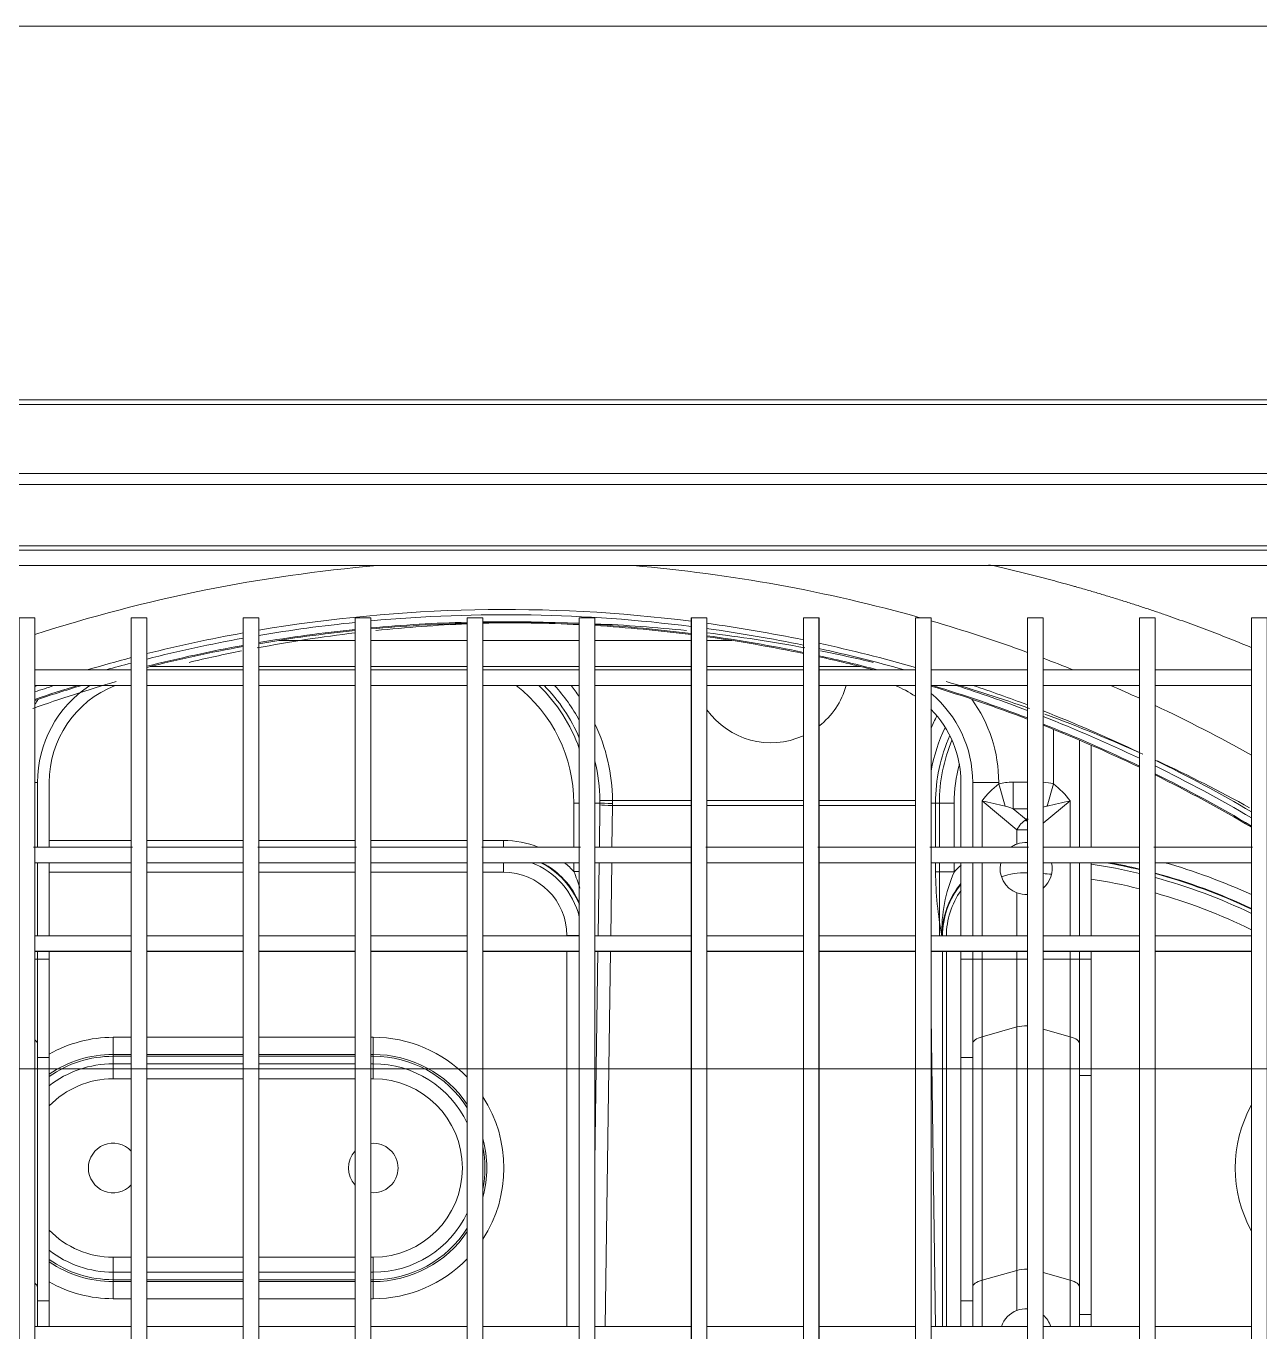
# Model space of a CAD drawing. Header units: millimetres. Extents: x 147592 to 201688, y -27981 to 8299.
# Drawn here: x 166958 to 167194.7, y -360.5 to -110 of the extents above; entities that cross this region are included whole.
import ezdxf

# ---------------------------------------------------------------- set-up
doc = ezdxf.new("R2010")
doc.units = ezdxf.units.MM
for name, color, linetype, lineweight in [('A-DETL-____-WIDE', 7, 'Continuous', 80), ('G-XREF-____-OTLN', 7, 'Continuous', 5), ('M-EQPM-____-OTLN', 7, 'Continuous', 5), ('S-FNDN-____-OTLN', 7, 'Continuous', 5)]:
    doc.layers.add(name, color=color, linetype=linetype, lineweight=lineweight)

# ---------------------------------------------------------------- blocks, each defined once
blk = doc.blocks.new('YXQH_ST_B9-20_rvt-1-二层给排水_消防平面图')
at = {"layer": 'S-FNDN-____-OTLN', "color": 251, "lineweight": 18, "true_color": 0x515151}
for p, q in [((167600.01, -110), (165600.01, -110)), ((165600.01, -310), (167600.01, -310))]:
    blk.add_line(p, q, dxfattribs=at)
blk = doc.blocks.new('RUXYQ18BA - top_dwg-2871796-二层给排水_消防平面图')
at = {"layer": 'G-XREF-____-OTLN'}
for p, q in [((1303.1, 223.41), (893.27, 223.41)), ((1021.47, 203.41), (1002.97, 203.41)), ((1042.96, 203.41), (1024.47, 203.41)), ((1042.96, 204.07), (1025.72, 204.07)), ((1064.45, 204.07), (1045.96, 204.07)), ((1064.45, 203.41), (1045.96, 203.41)), ((1085.94, 204.07), (1067.45, 204.07)), ((1085.94, 203.41), (1067.45, 203.41)), ((1107.43, 204.07), (1088.94, 204.07)), ((1107.43, 203.41), (1088.94, 203.41)), ((1128.92, 204.07), (1110.43, 204.07)), ((1128.92, 203.41), (1110.43, 203.41)), ((1150.42, 204.07), (1131.92, 204.07)), ((1150.42, 203.41), (1131.92, 203.41)), ((1160.66, 204.07), (1153.41, 204.07)), ((1171.91, 203.41), (1153.41, 203.41)), ((1193.4, 203.41), (1174.91, 203.41)), ((1214.89, 203.41), (1196.4, 203.41)), ((1236.38, 203.41), (1217.89, 203.41)), ((1002.97, 200.42), (1021.47, 200.42)), ((1024.47, 200.42), (1042.96, 200.42)), ((1045.96, 200.42), (1064.45, 200.42)), ((1067.45, 200.42), (1085.94, 200.42)), ((1088.94, 200.42), (1107.43, 200.42)), ((1110.43, 200.42), (1128.92, 200.42)), ((1131.92, 200.42), (1150.42, 200.42)), ((1153.41, 200.42), (1171.91, 200.42)), ((1174.91, 200.42), (1193.4, 200.42)), ((1196.4, 200.42), (1214.89, 200.42)), ((1217.89, 200.42), (1236.38, 200.42)), ((1203.39, 189.94), (1203.39, 169.43)), ((1205.64, 188.97), (1205.64, 169.43)), ((1003.47, 181.83), (1003.47, 169.43)), ((1005.72, 181.83), (1005.72, 169.43)), ((1180.65, 181.83), (1180.65, 169.43)), ((1182.9, 181.83), (1182.9, 169.43)), ((1176.51, 177.88), (1176.51, 169.43)), ((1021.47, 169.43), (1002.97, 169.43)), ((1042.96, 169.43), (1024.47, 169.43)), ((1064.45, 169.43), (1045.96, 169.43)), ((1085.94, 169.43), (1067.45, 169.43)), ((1107.43, 169.43), (1088.94, 169.43)), ((1128.92, 169.43), (1110.43, 169.43)), ((1150.42, 169.43), (1131.92, 169.43)), ((1171.91, 169.43), (1153.41, 169.43)), ((1193.4, 169.43), (1174.91, 169.43)), ((1214.89, 169.43), (1196.4, 169.43)), ((1236.38, 169.43), (1217.89, 169.43)), ((1002.97, 166.43), (1021.47, 166.43)), ((1003.47, 166.43), (1003.47, 152.43)), ((1005.72, 166.43), (1005.72, 152.43)), ((1024.47, 166.43), (1042.96, 166.43)), ((1045.96, 166.43), (1064.45, 166.43)), ((1067.45, 166.43), (1085.94, 166.43)), ((1088.94, 166.43), (1107.43, 166.43)), ((1110.43, 166.43), (1128.92, 166.43)), ((1131.92, 166.43), (1150.42, 166.43)), ((1153.41, 166.43), (1171.91, 166.43)), ((1174.91, 166.43), (1193.4, 166.43)), ((1176.51, 166.43), (1176.51, 152.43)), ((1180.65, 166.43), (1180.65, 152.43)), ((1182.9, 166.43), (1182.9, 152.43)), ((1196.4, 166.43), (1214.89, 166.43)), ((1203.39, 166.43), (1203.39, 152.43)), ((1205.64, 166.43), (1205.64, 152.43)), ((1217.89, 166.43), (1236.38, 166.43)), ((1021.47, 152.43), (1002.97, 152.43)), ((1042.96, 152.43), (1024.47, 152.43)), ((1064.45, 152.43), (1045.96, 152.43)), ((1085.94, 152.43), (1067.45, 152.43)), ((1107.43, 152.43), (1088.94, 152.43)), ((1128.92, 152.43), (1110.43, 152.43)), ((1150.42, 152.43), (1131.92, 152.43)), ((1171.91, 152.43), (1153.41, 152.43)), ((1193.4, 152.43), (1174.91, 152.43)), ((1214.89, 152.43), (1196.4, 152.43)), ((1236.38, 152.43), (1217.89, 152.43)), ((1002.97, 149.44), (1021.47, 149.44)), ((1024.47, 149.44), (1042.96, 149.44)), ((1045.96, 149.44), (1064.45, 149.44)), ((1067.45, 149.44), (1085.94, 149.44)), ((1088.94, 149.44), (1107.43, 149.44)), ((1110.43, 149.44), (1128.92, 149.44)), ((1131.92, 149.44), (1150.42, 149.44)), ((1153.41, 149.44), (1171.91, 149.44)), ((1174.91, 149.44), (1193.4, 149.44)), ((1177.85, 149.44), (1177.85, 77.46)), ((1196.4, 149.44), (1214.89, 149.44)), ((1217.89, 149.44), (1236.38, 149.44)), ((1021.47, 127.86), (1018, 127.86)), ((1042.96, 127.86), (1024.47, 127.86)), ((1064.45, 127.86), (1045.96, 127.86)), ((1067.9, 127.86), (1067.45, 127.86)), ((1018, 87.87), (1021.47, 87.87)), ((1024.47, 87.87), (1042.96, 87.87)), ((1045.96, 87.87), (1064.45, 87.87)), ((1067.45, 87.87), (1067.9, 87.87)), ((1021.47, 77.46), (1002.97, 77.46)), ((1042.96, 77.46), (1024.47, 77.46)), ((1064.45, 77.46), (1045.96, 77.46)), ((1085.94, 77.46), (1067.45, 77.46)), ((1107.43, 77.46), (1088.94, 77.46)), ((1128.92, 77.46), (1110.43, 77.46)), ((1150.42, 77.46), (1131.92, 77.46)), ((1171.91, 77.46), (1153.41, 77.46)), ((1193.4, 77.46), (1174.91, 77.46)), ((1214.89, 77.46), (1196.4, 77.46)), ((1236.38, 77.46), (1217.89, 77.46))]:
    blk.add_line(p, q, dxfattribs=at)
at = {"layer": 'G-XREF-____-OTLN', "color": 251, "true_color": 0x666666}
for p, q in [((1064.45, 209.07), (1049.8, 209.07)), ((1085.94, 209.07), (1067.45, 209.07)), ((1107.43, 209.07), (1088.94, 209.07)), ((1128.92, 209.07), (1110.43, 209.07)), ((1136.67, 209.07), (1131.92, 209.07)), ((1025.72, 204.21), (1025.72, 204.07)), ((1160.66, 204.23), (1160.66, 204.07)), ((1003.5, 200.42), (1002.97, 200.24)), ((1002.97, 181.83), (1003.47, 181.83)), ((1113.81, 178.37), (1128.92, 178.37)), ((1131.92, 178.37), (1150.42, 178.37)), ((1153.41, 178.37), (1171.91, 178.37)), ((1175.78, 169.43), (1175.78, 177.88)), ((1111.28, 169.43), (1111.39, 177.52)), ((1150.42, 177.39), (1131.92, 177.39)), ((1171.91, 177.39), (1153.41, 177.39)), ((1005.72, 170.69), (1021.47, 170.69)), ((1024.47, 170.69), (1042.96, 170.69)), ((1045.96, 170.69), (1064.45, 170.69)), ((1067.45, 170.69), (1085.94, 170.69)), ((1191.4, 172.76), (1191.4, 170.01)), ((1111.04, 152.43), (1111.24, 166.43)), ((1113.65, 166.43), (1113.46, 152.43)), ((1184.72, 166.43), (1184.72, 152.43)), ((1201.58, 166.43), (1201.58, 152.43)), ((1021.47, 164.59), (1005.72, 164.59)), ((1042.96, 164.59), (1024.47, 164.59)), ((1064.45, 164.59), (1045.96, 164.59)), ((1085.94, 164.59), (1067.45, 164.59)), ((1191.4, 160.65), (1191.4, 152.43)), ((1105.04, 77.46), (1105.04, 149.44)), ((1110.43, 108.98), (1111, 149.44)), ((1113.42, 149.44), (1112.41, 77.46)), ((1177.12, 77.46), (1177.12, 149.44)), ((1174.91, 136.89), (1175.74, 77.46)), ((1024.47, 132.94), (1042.96, 132.94)), ((1045.96, 132.94), (1064.45, 132.94)), ((1201.58, 133.04), (1196.4, 134.51)), ((1005.72, 129.06), (1003.47, 129.06)), ((1042.96, 129.65), (1024.47, 129.65)), ((1024.47, 129.3), (1042.96, 129.3)), ((1064.45, 129.65), (1045.96, 129.65)), ((1045.96, 129.3), (1064.45, 129.3)), ((1182.9, 129.06), (1180.65, 129.06)), ((1205.64, 125.63), (1203.39, 125.63)), ((1042.96, 124.97), (1024.47, 124.97)), ((1064.45, 124.97), (1045.96, 124.97)), ((1024.47, 90.76), (1042.96, 90.76)), ((1045.96, 90.76), (1064.45, 90.76)), ((1191.4, 88.23), (1184.72, 86.34)), ((1201.58, 86.34), (1196.4, 87.81)), ((1042.96, 86.43), (1024.47, 86.43)), ((1024.47, 86.08), (1042.96, 86.08)), ((1064.45, 86.43), (1045.96, 86.43)), ((1045.96, 86.08), (1064.45, 86.08)), ((1042.96, 82.8), (1024.47, 82.8)), ((1064.45, 82.8), (1045.96, 82.8)), ((1005.72, 82.37), (1003.47, 82.37)), ((1182.9, 82.37), (1180.65, 82.37)), ((1203.39, 79.77), (1205.64, 79.77))]:
    blk.add_line(p, q, dxfattribs=at)
at = {"layer": 'G-XREF-____-OTLN', "flags": 128}
for points in [[(183.55, 255.19), (243.11, 255.19), (262.78, 255.19), (267.56, 255.19), (1319.06, 255.19), (1323.84, 255.19), (1343.51, 255.19), (1403.06, 255.19)], [(1003.47, 149.44), (1003.47, 147.91), (1003.47, 129.06), (1003.47, 82.37), (1003.47, 77.46)], [(1005.72, 149.44), (1005.72, 147.91), (1005.72, 129.06), (1005.72, 82.37), (1005.72, 77.46)], [(1180.65, 149.44), (1180.65, 147.91), (1180.65, 129.06), (1180.65, 82.37), (1180.65, 77.46)], [(1182.9, 149.44), (1182.9, 147.91), (1182.9, 129.06), (1182.9, 82.37), (1182.9, 77.46)], [(1203.39, 77.46), (1203.39, 79.77), (1203.39, 125.63), (1203.39, 147.91), (1203.39, 149.44)], [(1205.64, 77.46), (1205.64, 79.77), (1205.64, 125.63), (1205.64, 147.91), (1205.64, 149.44)]]:
    blk.add_lwpolyline(points, dxfattribs=at)
at = {"layer": 'G-XREF-____-OTLN', "color": 251, "true_color": 0x666666, "flags": 128}
for points in [[(267.56, 241.08), (1319.06, 241.08), (1319.06, 254.32), (1319.06, 255.19)], [(1319.06, 241.08), (1319.06, 238.96), (267.56, 238.96), (267.56, 241.08), (267.56, 254.32), (1319.06, 254.32)], [(893.27, 223.41), (893.27, 227.21), (1303.1, 227.21), (1303.1, 223.41)], [(1198.4, 192.01), (1198.4, 181.54), (1197.16, 177.29)], [(1182.9, 181.83), (1187.9, 181.83), (1187.9, 181.54), (1189.14, 177.29)], [(1193.4, 181.9), (1190.64, 181.9), (1190.64, 176.77)], [(1106.38, 169.43), (1106.38, 177.88), (1107.43, 177.88)], [(1110.43, 177.88), (1111.4, 177.88), (1111.4, 178.34), (1113.81, 178.37), (1113.81, 177.8)], [(1176.51, 177.88), (1174.91, 177.88), (1175.78, 177.88), (1179.35, 177.88), (1179.35, 169.43)], [(1193.4, 172.76), (1191.4, 172.76), (1184.72, 178.27), (1184.72, 169.43)], [(1196.4, 174), (1201.58, 178.27), (1201.58, 169.43)], [(1128.92, 177.39), (1113.81, 177.39), (1113.7, 169.43)], [(1193.4, 174.91), (1193.15, 174.7), (1190.64, 176.77), (1193.4, 176.77)], [(1092.89, 169.43), (1092.89, 170.69), (1088.94, 170.69)], [(1092.89, 166.43), (1092.89, 164.59), (1088.94, 164.59)], [(1107.43, 164.73), (1106.38, 164.73), (1106.38, 166.43)], [(1179.35, 166.43), (1179.35, 164.65), (1175.78, 164.65), (1175.78, 166.43)], [(1105.04, 152.43), (1105.04, 152.44), (1107.45, 152.44)], [(1002.97, 147.91), (1003.47, 147.91), (1005.72, 147.91)], [(1193.4, 147.91), (1191.4, 147.91), (1191.4, 134.93), (1184.72, 133.04), (1184.72, 147.91), (1182.9, 147.91), (1180.65, 147.91)], [(1191.4, 149.44), (1191.4, 147.91), (1184.72, 147.91), (1184.72, 149.44)], [(1201.58, 149.44), (1201.58, 147.91), (1196.4, 147.91)], [(1205.64, 147.91), (1203.39, 147.91), (1201.58, 147.91), (1201.58, 133.04), (1201.58, 86.34), (1201.58, 77.46)], [(1018, 127.86), (1018, 129.65), (1018, 132.94), (1021.47, 132.94)], [(1067.9, 127.86), (1067.9, 129.65), (1067.9, 132.94), (1067.45, 132.94)], [(1184.72, 133.04), (1184.72, 86.34), (1184.72, 77.46)], [(1191.4, 134.93), (1191.4, 88.23), (1191.4, 80.55)], [(1021.47, 129.65), (1018, 129.65), (1018, 129.3)], [(1021.47, 124.97), (1018, 124.97), (1018, 129.3), (1021.47, 129.3)], [(1067.9, 129.3), (1067.9, 129.65), (1067.45, 129.65)], [(1067.45, 129.3), (1067.9, 129.3), (1067.9, 124.97), (1067.45, 124.97)], [(1021.47, 90.76), (1018, 90.76), (1018, 86.43), (1021.47, 86.43)], [(1067.45, 86.43), (1067.9, 86.43), (1067.9, 90.76), (1067.45, 90.76)], [(1018, 87.87), (1018, 86.08), (1018, 82.8), (1021.47, 82.8)], [(1067.9, 87.87), (1067.9, 86.08), (1067.9, 82.8), (1067.45, 82.8)], [(1018, 86.43), (1018, 86.08), (1021.47, 86.08)], [(1067.45, 86.08), (1067.9, 86.08), (1067.9, 86.43)]]:
    blk.add_lwpolyline(points, dxfattribs=at)
at = {"layer": 'G-XREF-____-OTLN', "flags": 128}
for points in [[(999.98, 213.41), (999.98, -361.36), (1002.97, -361.36), (1002.97, 213.41)], [(1021.47, 213.41), (1021.47, -361.36), (1024.47, -361.36), (1024.47, 213.41)], [(1042.96, 213.41), (1042.96, -361.36), (1045.96, -361.36), (1045.96, 213.41)], [(1064.45, 213.41), (1064.45, -361.36), (1067.45, -361.36), (1067.45, 213.41)], [(1085.94, 213.41), (1085.94, -361.36), (1088.94, -361.36), (1088.94, 213.41)], [(1110.43, 213.41), (1107.43, 213.41), (1107.43, -361.36), (1110.43, -361.36)], [(1131.92, 213.41), (1128.92, 213.41), (1128.92, -361.36), (1131.92, -361.36)], [(1153.41, 213.41), (1150.42, 213.41), (1150.42, -361.36), (1153.41, -361.36)], [(1174.91, 213.41), (1171.91, 213.41), (1171.91, -361.36), (1174.91, -361.36)], [(1196.4, 213.41), (1193.4, 213.41), (1193.4, -361.36), (1196.4, -361.36)], [(1217.89, 213.41), (1214.89, 213.41), (1214.89, -361.36), (1217.89, -361.36)], [(1239.38, 213.41), (1236.38, 213.41), (1236.38, -361.36), (1239.38, -361.36)]]:
    blk.add_lwpolyline(points, close=True, dxfattribs=at)
at = {"layer": 'G-XREF-____-OTLN'}
for centre, radius, start, end in [((1093.23, -68.44), 292.88, 94.8137, 107.949), ((1093.23, -68.44), 292.88, 74.2264, 85.1863), ((1093.23, -68.44), 281.09, 95.8772, 99.6824), ((1093.23, -68.44), 280.89, 95.8814, 99.6893), ((1093.23, -68.44), 281.09, 91.4863, 95.263), ((1093.23, -68.44), 280.89, 91.4874, 95.2668), ((1093.23, -68.44), 281.09, 87.1042, 90.8749), ((1093.23, -68.44), 280.89, 87.1021, 90.8755), ((1093.23, -68.44), 281.09, 82.705, 86.492), ((1093.23, -68.44), 280.89, 82.6998, 86.4895), ((1093.23, -68.44), 292.88, 70.0012, 73.8078), ((1093.23, -68.44), 281.09, 100.303, 104.1608), ((1093.23, -68.44), 280.89, 100.3105, 104.1711), ((1093.23, -68.44), 281.09, 78.262, 82.0883), ((1093.23, -68.44), 280.89, 78.2536, 82.0826), ((1093.23, -68.44), 281.09, 75.277, 77.637), ((1093.23, -68.44), 280.89, 75.433, 77.628), ((1093.23, -68.44), 292.88, 68.158, 69.3756), ((1025.72, 181.83), 22.24, 90, 91.5474), ((1160.66, 181.83), 22.24, 88.1969, 90), ((1093.23, -68.44), 280.89, 106.828, 108.7434), ((1093.23, -68.44), 281.09, 106.9623, 108.7296), ((1025.72, 181.83), 22.24, 123.2991, 180), ((1025.72, 181.83), 19.99, 111.5893, 180), ((1077.89, 177.88), 31.33, 19.4353, 46.0078), ((1144.17, 204.42), 14.99, 308.0731, 344.5217), ((1144.17, 204.42), 14.99, 308.0731, 344.5217), ((1160.66, 181.83), 19.99, 55.7711, 68.4107), ((1093.23, -68.44), 281.09, 69.1236, 73.0377), ((1093.23, -68.44), 292.88, 65.4568, 66.6318), ((1093.23, -68.44), 280.89, 69.1081, 73.096), ((1160.66, 181.83), 22.24, 0, 50.1747), ((1144.17, 204.42), 14.99, 215.2475, 294.6243), ((1144.17, 204.42), 14.99, 215.2475, 294.6243), ((1160.66, 181.83), 19.99, 0, 44.5613), ((1093.23, -68.44), 292.88, 60.741, 64.8102), ((1093.23, -68.44), 281.09, 64.3539, 68.468), ((1093.23, -68.44), 280.89, 64.3343, 68.4519), ((1207.84, 177.88), 31.33, 157.3396, 180), ((1093.23, -68.44), 281.09, 59.3849, 63.6739), ((1093.23, -68.44), 280.89, 59.3607, 63.6537), ((1193.15, 165.33), 5, 87.1172, 110.4923), ((1193.15, 165.33), 5, 110.4923, 124.9771), ((1092.89, 152.44), 14.99, 14.0078, 68.9277), ((1193.15, 165.33), 5, 167.3273, 249.5077), ((1193.15, 165.33), 5, 310.5416, 12.6727), ((1189.01, 57.48), 109.96, 76.3881, 81.3005), ((1189.01, 57.48), 109.96, 64.4818, 74.7746), ((1192.85, 152.36), 14.99, 144.397, 180), ((1193.15, 165.33), 5, 249.5077, 272.9037), ((1018, 107.87), 19.99, 90, 127.8733), ((1067.9, 107.87), 19.99, 25.4851, 90), ((1018, 107.87), 4.75, 43.0404, 316.9596), ((1018, 107.87), 4.75, 43.0404, 316.9596), ((1067.9, 107.87), 4.75, 136.5093, 223.4907), ((1067.9, 107.87), 4.75, 136.5093, 223.4907), ((1067.9, 107.87), 4.75, 0, 95.3884), ((1067.9, 107.87), 4.75, 0, 95.3884), ((1067.9, 107.87), 4.75, 264.6116, 0), ((1067.9, 107.87), 4.75, 264.6116, 0), ((1067.9, 107.87), 19.99, 270, 334.5149), ((1018, 107.87), 19.99, 232.1267, 270), ((1193.15, 75.87), 5, 110.4923, 161.0524), ((1193.15, 75.87), 5, 87.1046, 110.4923), ((1193.15, 75.87), 5, 18.8502, 49.133)]:
    blk.add_arc(centre, radius, start, end, dxfattribs=at)
at = {"layer": 'G-XREF-____-OTLN', "color": 251, "true_color": 0x666666}
for centre, radius, start, end in [((1093.23, -68.44), 283.44, 82.7659, 99.6013), ((1093.23, -68.44), 282.44, 82.7401, 95.2377), ((1093.23, -68.44), 283.44, 100.2166, 104.0409), ((1093.23, -68.44), 282.44, 95.8489, 99.6356), ((1093.23, -68.44), 283.44, 78.3608, 82.1544), ((1093.23, -68.44), 282.44, 78.319, 82.1264), ((1093.23, -68.44), 282.44, 100.2532, 104.0916), ((1093.23, -68.44), 283.44, 73.8847, 77.7412), ((1093.23, -68.44), 283.44, 104.6666, 106.4353), ((1093.23, -68.44), 282.44, 74.2667, 77.6971), ((1093.23, -68.44), 282.44, 104.7197, 105.7333), ((1093.23, -68.44), 282.44, 107.8398, 108.6366), ((1077.89, 177.88), 28.49, 0, 52.2886), ((1077.89, 177.88), 32.06, 22.8664, 44.6644), ((1077.89, 177.88), 33.51, 28.163, 42.2669), ((1077.89, 177.88), 35.92, 34.6773, 38.8579), ((1093.23, -68.44), 282.44, 69.2282, 72.1602), ((1093.23, -68.44), 283.44, 69.3049, 71.5427), ((1025.72, 181.83), 27.24, 144.177, 146.6015), ((1160.66, 181.83), 27.24, 0, 35.9241), ((1093.23, -68.44), 283.44, 64.582, 68.6554), ((1077.89, 177.88), 35.92, 0.7849, 25.0623), ((1207.84, 177.88), 35.92, 152.2635, 156.4567), ((1093.23, -68.44), 282.44, 64.4856, 68.5762), ((1207.84, 177.88), 33.51, 154.3373, 169.3571), ((1207.84, 177.88), 32.06, 156.1696, 180), ((1077.89, 177.88), 33.51, 0.7849, 13.8082), ((1093.23, -68.44), 283.44, 59.6658, 63.9089), ((1207.84, 177.88), 28.49, 164.8237, 180), ((1093.23, -68.44), 282.44, 59.5471, 63.8096), ((1196.64, 169.83), 14.61, 126.7634, 144.7135), ((1189.65, 169.83), 14.61, 35.2865, 53.2366), ((1242.31, 427.54), 255.84, 256.9915, 258.005), ((1143.99, 427.54), 255.84, 281.995, 283.0085), ((1092.89, 152.44), 18.25, 68.5796, 90), ((1092.89, 152.44), 15.73, 22.3389, 62.8168), ((1092.89, 152.44), 15.84, 23.2747, 62.0628), ((1092.89, 152.44), 18.25, 42.3168, 50.0509), ((1192.85, 152.36), 18.25, 131.9115, 137.6832), ((1189.01, 57.48), 110.69, 76.4802, 79.8357), ((1189.01, 57.48), 110.8, 76.4936, 79.5277), ((1189.01, 57.48), 113.21, 65.266, 74.2334), ((1092.89, 152.44), 12.16, 0, 90), ((1080.41, 153.41), 28.33, 16.7332, 23.5451), ((1242.89, 165.17), 67.11, 180.4418, 190.999), ((1205.32, 153.33), 28.33, 156.4549, 181.9648), ((1192.85, 152.36), 12.16, 87.6871, 111.2977), ((1189.01, 57.48), 107.12, 85.1764, 86.0468), ((1189.01, 57.48), 107.12, 76.0203, 81.0681), ((1189.01, 57.48), 110.8, 64.6897, 74.8932), ((1189.01, 57.48), 110.69, 64.6631, 74.8781), ((1192.85, 152.36), 15.84, 140.3355, 180), ((1192.85, 152.36), 15.73, 140.8141, 180), ((1189.01, 57.48), 107.12, 63.7549, 74.3611), ((1018, 107.87), 25.07, 90, 119.3113), ((1067.9, 107.87), 25.07, 43.9592, 90), ((1018, 107.87), 21.78, 90, 124.2976), ((1018, 107.87), 21.43, 90, 124.9313), ((1067.9, 107.87), 21.78, 34.0499, 90), ((1067.9, 107.87), 21.43, 32.6549, 90), ((1018, 107.87), 17.11, 90, 135.8465), ((1067.9, 107.87), 17.11, 270, 90), ((1067.9, 107.87), 25.07, 327.0819, 32.9181), ((1258.34, 107.87), 25.07, 151.1681, 208.8319), ((1067.9, 107.87), 21.78, 345.0675, 14.9325), ((1067.9, 107.87), 21.43, 349.0638, 10.9362), ((1018, 107.87), 17.11, 224.1535, 270), ((1067.9, 107.87), 21.43, 270, 327.3451), ((1067.9, 107.87), 21.78, 270, 325.9501), ((1018, 107.87), 21.43, 235.0687, 270), ((1067.9, 107.87), 25.07, 270, 316.0408), ((1018, 107.87), 21.78, 235.7024, 270), ((1018, 107.87), 25.07, 240.6887, 270)]:
    blk.add_arc(centre, radius, start, end, dxfattribs=at)
for centre, major_axis, ratio, start_param, end_param in [((1199.2, 167.76), (-14.36, 11.85), 0.536964, 5.706357, 5.933046), ((1187.09, 167.76), (14.36, 11.85), 0.536964, 0.350139, 0.519498), ((1107.03, 178.37), (0, 16.29), 0.267949, 4.660029, 4.682182), ((1113.81, 177.88), (-2.5, 0.02), 0.030201, 0.261922, 1.571041), ((1113.81, 177.52), (-2.5, 0.04), 0.052331, 0.262167, 1.571531), ((1109.45, 178.37), (0, 18.79), 0.232318, 4.660029, 4.682182), ((1199.2, 167.76), (-11.36, 9.37), 0.186691, 5.706357, 5.933046), ((1187.09, 167.76), (11.36, 9.37), 0.186691, 0.350139, 0.474129), ((1193.15, 172.76), (1.75, 2.12), 0.536964, 0.993968, 1.987936), ((1193.15, 172.76), (-1.75, 2.12), 0.536964, 5.169215, 5.289217), ((1187.9, 131.72), (5, 0), 0.342874, 2.260763, 3.141593), ((1193.15, 134.2), (2.75, 0), 0.342874, 1.479762, 2.260763), ((1198.4, 131.72), (5, 0), 0.342874, 0, 0.880829), ((998.48, 131.72), (-5, 0), 0.342874, 3.141593, 3.592619), ((1193.15, 87.51), (2.75, 0), 0.342874, 1.479762, 2.260763), ((998.48, 85.02), (5, 0), 0.342874, 0, 0.451027), ((1187.9, 85.02), (5, 0), 0.342874, 2.260763, 3.141593), ((1198.4, 85.02), (5, 0), 0.342874, 0, 0.880829)]:
    blk.add_ellipse(centre, major_axis=major_axis, ratio=ratio, start_param=start_param, end_param=end_param, dxfattribs=at)
blk.add_open_spline([(1186.03, 223.59), (1194.58, 221.65), (1202.83, 219.32), (1220.3, 214.38), (1236.43, 207.67)], degree=2, knots=[0.1875174, 0.1875174, 0.1875174, 0.2857143, 0.2857143, 0.4797187, 0.4797187, 0.4797187], dxfattribs=at)
blk = doc.blocks.new('RUXYQ18BA - top_dwg-V211-二层给排水_消防平面图')
at = {"layer": 'A-DETL-____-WIDE'}
blk.add_line((1105.04, 152.43), (1105.04, 152.44), dxfattribs=at)
blk.add_ellipse((1193.15, 172.76), major_axis=(-1.75, 2.12), ratio=0.536964, start_param=5.169215, end_param=5.289217, dxfattribs=at)
at = {"layer": 'G-XREF-____-OTLN'}
for p, q in [((1303.1, 223.41), (893.27, 223.41)), ((1021.47, 203.41), (1002.97, 203.41)), ((1042.96, 203.41), (1024.47, 203.41)), ((1042.96, 204.07), (1025.72, 204.07)), ((1064.45, 204.07), (1045.96, 204.07)), ((1064.45, 203.41), (1045.96, 203.41)), ((1085.94, 204.07), (1067.45, 204.07)), ((1085.94, 203.41), (1067.45, 203.41)), ((1107.43, 204.07), (1088.94, 204.07)), ((1107.43, 203.41), (1088.94, 203.41)), ((1128.92, 204.07), (1110.43, 204.07)), ((1128.92, 203.41), (1110.43, 203.41)), ((1150.42, 204.07), (1131.92, 204.07)), ((1150.42, 203.41), (1131.92, 203.41)), ((1160.66, 204.07), (1153.41, 204.07)), ((1171.91, 203.41), (1153.41, 203.41)), ((1193.4, 203.41), (1174.91, 203.41)), ((1214.89, 203.41), (1196.4, 203.41)), ((1236.38, 203.41), (1217.89, 203.41)), ((1002.97, 200.42), (1021.47, 200.42)), ((1024.47, 200.42), (1042.96, 200.42)), ((1045.96, 200.42), (1064.45, 200.42)), ((1067.45, 200.42), (1085.94, 200.42)), ((1088.94, 200.42), (1107.43, 200.42)), ((1110.43, 200.42), (1128.92, 200.42)), ((1131.92, 200.42), (1150.42, 200.42)), ((1153.41, 200.42), (1171.91, 200.42)), ((1174.91, 200.42), (1193.4, 200.42)), ((1196.4, 200.42), (1214.89, 200.42)), ((1217.89, 200.42), (1236.38, 200.42)), ((1203.39, 189.94), (1203.39, 169.43)), ((1205.64, 188.97), (1205.64, 169.43)), ((1003.47, 181.83), (1003.47, 169.43)), ((1005.72, 181.83), (1005.72, 169.43)), ((1180.65, 181.83), (1180.65, 169.43)), ((1182.9, 181.83), (1182.9, 169.43)), ((1176.51, 177.88), (1176.51, 169.43)), ((1021.47, 169.43), (1002.97, 169.43)), ((1042.96, 169.43), (1024.47, 169.43)), ((1064.45, 169.43), (1045.96, 169.43)), ((1085.94, 169.43), (1067.45, 169.43)), ((1107.43, 169.43), (1088.94, 169.43)), ((1128.92, 169.43), (1110.43, 169.43)), ((1150.42, 169.43), (1131.92, 169.43)), ((1171.91, 169.43), (1153.41, 169.43)), ((1193.4, 169.43), (1174.91, 169.43)), ((1214.89, 169.43), (1196.4, 169.43)), ((1236.38, 169.43), (1217.89, 169.43)), ((1002.97, 166.43), (1021.47, 166.43)), ((1003.47, 166.43), (1003.47, 152.43)), ((1005.72, 166.43), (1005.72, 152.43)), ((1024.47, 166.43), (1042.96, 166.43)), ((1045.96, 166.43), (1064.45, 166.43)), ((1067.45, 166.43), (1085.94, 166.43)), ((1088.94, 166.43), (1107.43, 166.43)), ((1110.43, 166.43), (1128.92, 166.43)), ((1131.92, 166.43), (1150.42, 166.43)), ((1153.41, 166.43), (1171.91, 166.43)), ((1174.91, 166.43), (1193.4, 166.43)), ((1176.51, 166.43), (1176.51, 152.43)), ((1180.65, 166.43), (1180.65, 152.43)), ((1182.9, 166.43), (1182.9, 152.43)), ((1196.4, 166.43), (1214.89, 166.43)), ((1203.39, 166.43), (1203.39, 152.43)), ((1205.64, 166.43), (1205.64, 152.43)), ((1217.89, 166.43), (1236.38, 166.43)), ((1021.47, 152.43), (1002.97, 152.43)), ((1042.96, 152.43), (1024.47, 152.43)), ((1064.45, 152.43), (1045.96, 152.43)), ((1085.94, 152.43), (1067.45, 152.43)), ((1107.43, 152.43), (1088.94, 152.43)), ((1128.92, 152.43), (1110.43, 152.43)), ((1150.42, 152.43), (1131.92, 152.43)), ((1171.91, 152.43), (1153.41, 152.43)), ((1193.4, 152.43), (1174.91, 152.43)), ((1214.89, 152.43), (1196.4, 152.43)), ((1236.38, 152.43), (1217.89, 152.43)), ((1002.97, 149.44), (1021.47, 149.44)), ((1024.47, 149.44), (1042.96, 149.44)), ((1045.96, 149.44), (1064.45, 149.44)), ((1067.45, 149.44), (1085.94, 149.44)), ((1088.94, 149.44), (1107.43, 149.44)), ((1110.43, 149.44), (1128.92, 149.44)), ((1131.92, 149.44), (1150.42, 149.44)), ((1153.41, 149.44), (1171.91, 149.44)), ((1174.91, 149.44), (1193.4, 149.44)), ((1177.85, 149.44), (1177.85, 77.46)), ((1196.4, 149.44), (1214.89, 149.44)), ((1217.89, 149.44), (1236.38, 149.44)), ((1021.47, 127.86), (1018, 127.86)), ((1042.96, 127.86), (1024.47, 127.86)), ((1064.45, 127.86), (1045.96, 127.86)), ((1067.9, 127.86), (1067.45, 127.86)), ((1018, 87.87), (1021.47, 87.87)), ((1024.47, 87.87), (1042.96, 87.87)), ((1045.96, 87.87), (1064.45, 87.87)), ((1067.45, 87.87), (1067.9, 87.87)), ((1021.47, 77.46), (1002.97, 77.46)), ((1042.96, 77.46), (1024.47, 77.46)), ((1064.45, 77.46), (1045.96, 77.46)), ((1085.94, 77.46), (1067.45, 77.46)), ((1107.43, 77.46), (1088.94, 77.46)), ((1128.92, 77.46), (1110.43, 77.46)), ((1150.42, 77.46), (1131.92, 77.46)), ((1171.91, 77.46), (1153.41, 77.46)), ((1193.4, 77.46), (1174.91, 77.46)), ((1214.89, 77.46), (1196.4, 77.46)), ((1236.38, 77.46), (1217.89, 77.46))]:
    blk.add_line(p, q, dxfattribs=at)
at = {"layer": 'G-XREF-____-OTLN', "color": 251, "true_color": 0x666666}
for p, q in [((1064.45, 209.07), (1049.8, 209.07)), ((1085.94, 209.07), (1067.45, 209.07)), ((1107.43, 209.07), (1088.94, 209.07)), ((1128.92, 209.07), (1110.43, 209.07)), ((1136.67, 209.07), (1131.92, 209.07)), ((1025.72, 204.21), (1025.72, 204.07)), ((1160.66, 204.23), (1160.66, 204.07)), ((1003.5, 200.42), (1002.97, 200.24)), ((1002.97, 181.83), (1003.47, 181.83)), ((1113.81, 178.37), (1128.92, 178.37)), ((1131.92, 178.37), (1150.42, 178.37)), ((1153.41, 178.37), (1171.91, 178.37)), ((1175.78, 169.43), (1175.78, 177.88)), ((1111.28, 169.43), (1111.39, 177.52)), ((1150.42, 177.39), (1131.92, 177.39)), ((1171.91, 177.39), (1153.41, 177.39)), ((1005.72, 170.69), (1021.47, 170.69)), ((1024.47, 170.69), (1042.96, 170.69)), ((1045.96, 170.69), (1064.45, 170.69)), ((1067.45, 170.69), (1085.94, 170.69)), ((1191.4, 172.76), (1191.4, 170.01)), ((1111.04, 152.43), (1111.24, 166.43)), ((1113.65, 166.43), (1113.46, 152.43)), ((1184.72, 166.43), (1184.72, 152.43)), ((1201.58, 166.43), (1201.58, 152.43)), ((1021.47, 164.59), (1005.72, 164.59)), ((1042.96, 164.59), (1024.47, 164.59)), ((1064.45, 164.59), (1045.96, 164.59)), ((1085.94, 164.59), (1067.45, 164.59)), ((1191.4, 160.65), (1191.4, 152.43)), ((1105.04, 77.46), (1105.04, 149.44)), ((1110.43, 108.98), (1111, 149.44)), ((1113.42, 149.44), (1112.41, 77.46)), ((1177.12, 77.46), (1177.12, 149.44)), ((1174.91, 136.89), (1175.74, 77.46)), ((1024.47, 132.94), (1042.96, 132.94)), ((1045.96, 132.94), (1064.45, 132.94)), ((1201.58, 133.04), (1196.4, 134.51)), ((1005.72, 129.06), (1003.47, 129.06)), ((1042.96, 129.65), (1024.47, 129.65)), ((1024.47, 129.3), (1042.96, 129.3)), ((1064.45, 129.65), (1045.96, 129.65)), ((1045.96, 129.3), (1064.45, 129.3)), ((1182.9, 129.06), (1180.65, 129.06)), ((1205.64, 125.63), (1203.39, 125.63)), ((1042.96, 124.97), (1024.47, 124.97)), ((1064.45, 124.97), (1045.96, 124.97)), ((1024.47, 90.76), (1042.96, 90.76)), ((1045.96, 90.76), (1064.45, 90.76)), ((1191.4, 88.23), (1184.72, 86.34)), ((1201.58, 86.34), (1196.4, 87.81)), ((1042.96, 86.43), (1024.47, 86.43)), ((1024.47, 86.08), (1042.96, 86.08)), ((1064.45, 86.43), (1045.96, 86.43)), ((1045.96, 86.08), (1064.45, 86.08)), ((1042.96, 82.8), (1024.47, 82.8)), ((1064.45, 82.8), (1045.96, 82.8)), ((1005.72, 82.37), (1003.47, 82.37)), ((1182.9, 82.37), (1180.65, 82.37)), ((1203.39, 79.77), (1205.64, 79.77))]:
    blk.add_line(p, q, dxfattribs=at)
at = {"layer": 'G-XREF-____-OTLN', "flags": 128}
for points in [[(183.55, 255.19), (243.11, 255.19), (262.78, 255.19), (267.56, 255.19), (1319.06, 255.19), (1323.84, 255.19), (1343.51, 255.19), (1403.06, 255.19)], [(1003.47, 149.44), (1003.47, 147.91), (1003.47, 129.06), (1003.47, 82.37), (1003.47, 77.46)], [(1005.72, 149.44), (1005.72, 147.91), (1005.72, 129.06), (1005.72, 82.37), (1005.72, 77.46)], [(1180.65, 149.44), (1180.65, 147.91), (1180.65, 129.06), (1180.65, 82.37), (1180.65, 77.46)], [(1182.9, 149.44), (1182.9, 147.91), (1182.9, 129.06), (1182.9, 82.37), (1182.9, 77.46)], [(1203.39, 77.46), (1203.39, 79.77), (1203.39, 125.63), (1203.39, 147.91), (1203.39, 149.44)], [(1205.64, 77.46), (1205.64, 79.77), (1205.64, 125.63), (1205.64, 147.91), (1205.64, 149.44)]]:
    blk.add_lwpolyline(points, dxfattribs=at)
at = {"layer": 'G-XREF-____-OTLN', "color": 251, "true_color": 0x666666, "flags": 128}
for points in [[(267.56, 241.08), (1319.06, 241.08), (1319.06, 254.32), (1319.06, 255.19)], [(1319.06, 241.08), (1319.06, 238.96), (267.56, 238.96), (267.56, 241.08), (267.56, 254.32), (1319.06, 254.32)], [(893.27, 223.41), (893.27, 227.21), (1303.1, 227.21), (1303.1, 223.41)], [(1198.4, 192.01), (1198.4, 181.54), (1197.16, 177.29)], [(1182.9, 181.83), (1187.9, 181.83), (1187.9, 181.54), (1189.14, 177.29)], [(1193.4, 181.9), (1190.64, 181.9), (1190.64, 176.77)], [(1106.38, 169.43), (1106.38, 177.88), (1107.43, 177.88)], [(1110.43, 177.88), (1111.4, 177.88), (1111.4, 178.34), (1113.81, 178.37), (1113.81, 177.8)], [(1176.51, 177.88), (1174.91, 177.88), (1175.78, 177.88), (1179.35, 177.88), (1179.35, 169.43)], [(1193.4, 172.76), (1191.4, 172.76), (1184.72, 178.27), (1184.72, 169.43)], [(1196.4, 174), (1201.58, 178.27), (1201.58, 169.43)], [(1128.92, 177.39), (1113.81, 177.39), (1113.7, 169.43)], [(1193.4, 174.91), (1193.15, 174.7), (1190.64, 176.77), (1193.4, 176.77)], [(1092.89, 169.43), (1092.89, 170.69), (1088.94, 170.69)], [(1092.89, 166.43), (1092.89, 164.59), (1088.94, 164.59)], [(1107.43, 164.73), (1106.38, 164.73), (1106.38, 166.43)], [(1179.35, 166.43), (1179.35, 164.65), (1175.78, 164.65), (1175.78, 166.43)], [(1105.04, 152.43), (1105.04, 152.44), (1107.45, 152.44)], [(1002.97, 147.91), (1003.47, 147.91), (1005.72, 147.91)], [(1193.4, 147.91), (1191.4, 147.91), (1191.4, 134.93), (1184.72, 133.04), (1184.72, 147.91), (1182.9, 147.91), (1180.65, 147.91)], [(1191.4, 149.44), (1191.4, 147.91), (1184.72, 147.91), (1184.72, 149.44)], [(1201.58, 149.44), (1201.58, 147.91), (1196.4, 147.91)], [(1205.64, 147.91), (1203.39, 147.91), (1201.58, 147.91), (1201.58, 133.04), (1201.58, 86.34), (1201.58, 77.46)], [(1018, 127.86), (1018, 129.65), (1018, 132.94), (1021.47, 132.94)], [(1067.9, 127.86), (1067.9, 129.65), (1067.9, 132.94), (1067.45, 132.94)], [(1184.72, 133.04), (1184.72, 86.34), (1184.72, 77.46)], [(1191.4, 134.93), (1191.4, 88.23), (1191.4, 80.55)], [(1021.47, 129.65), (1018, 129.65), (1018, 129.3)], [(1021.47, 124.97), (1018, 124.97), (1018, 129.3), (1021.47, 129.3)], [(1067.9, 129.3), (1067.9, 129.65), (1067.45, 129.65)], [(1067.45, 129.3), (1067.9, 129.3), (1067.9, 124.97), (1067.45, 124.97)], [(1021.47, 90.76), (1018, 90.76), (1018, 86.43), (1021.47, 86.43)], [(1067.45, 86.43), (1067.9, 86.43), (1067.9, 90.76), (1067.45, 90.76)], [(1018, 87.87), (1018, 86.08), (1018, 82.8), (1021.47, 82.8)], [(1067.9, 87.87), (1067.9, 86.08), (1067.9, 82.8), (1067.45, 82.8)], [(1018, 86.43), (1018, 86.08), (1021.47, 86.08)], [(1067.45, 86.08), (1067.9, 86.08), (1067.9, 86.43)]]:
    blk.add_lwpolyline(points, dxfattribs=at)
at = {"layer": 'G-XREF-____-OTLN', "flags": 128}
for points in [[(999.98, 213.41), (999.98, -361.36), (1002.97, -361.36), (1002.97, 213.41)], [(1021.47, 213.41), (1021.47, -361.36), (1024.47, -361.36), (1024.47, 213.41)], [(1042.96, 213.41), (1042.96, -361.36), (1045.96, -361.36), (1045.96, 213.41)], [(1064.45, 213.41), (1064.45, -361.36), (1067.45, -361.36), (1067.45, 213.41)], [(1085.94, 213.41), (1085.94, -361.36), (1088.94, -361.36), (1088.94, 213.41)], [(1110.43, 213.41), (1107.43, 213.41), (1107.43, -361.36), (1110.43, -361.36)], [(1131.92, 213.41), (1128.92, 213.41), (1128.92, -361.36), (1131.92, -361.36)], [(1153.41, 213.41), (1150.42, 213.41), (1150.42, -361.36), (1153.41, -361.36)], [(1174.91, 213.41), (1171.91, 213.41), (1171.91, -361.36), (1174.91, -361.36)], [(1196.4, 213.41), (1193.4, 213.41), (1193.4, -361.36), (1196.4, -361.36)], [(1217.89, 213.41), (1214.89, 213.41), (1214.89, -361.36), (1217.89, -361.36)], [(1239.38, 213.41), (1236.38, 213.41), (1236.38, -361.36), (1239.38, -361.36)]]:
    blk.add_lwpolyline(points, close=True, dxfattribs=at)
at = {"layer": 'G-XREF-____-OTLN'}
for centre, radius, start, end in [((1093.23, -68.44), 292.88, 94.8137, 107.949), ((1093.23, -68.44), 292.88, 74.2264, 85.1863), ((1093.23, -68.44), 281.09, 95.8772, 99.6824), ((1093.23, -68.44), 280.89, 95.8814, 99.6893), ((1093.23, -68.44), 281.09, 91.4863, 95.263), ((1093.23, -68.44), 280.89, 91.4874, 95.2668), ((1093.23, -68.44), 281.09, 87.1042, 90.8749), ((1093.23, -68.44), 280.89, 87.1021, 90.8755), ((1093.23, -68.44), 281.09, 82.705, 86.492), ((1093.23, -68.44), 280.89, 82.6998, 86.4895), ((1093.23, -68.44), 292.88, 70.0012, 73.8078), ((1093.23, -68.44), 281.09, 100.303, 104.1608), ((1093.23, -68.44), 280.89, 100.3105, 104.1711), ((1093.23, -68.44), 281.09, 78.262, 82.0883), ((1093.23, -68.44), 280.89, 78.2536, 82.0826), ((1093.23, -68.44), 281.09, 75.277, 77.637), ((1093.23, -68.44), 280.89, 75.433, 77.628), ((1093.23, -68.44), 292.88, 68.158, 69.3756), ((1025.72, 181.83), 22.24, 90, 91.5474), ((1160.66, 181.83), 22.24, 88.1969, 90), ((1093.23, -68.44), 280.89, 106.828, 108.7434), ((1093.23, -68.44), 281.09, 106.9623, 108.7296), ((1025.72, 181.83), 22.24, 123.2991, 180), ((1025.72, 181.83), 19.99, 111.5893, 180), ((1077.89, 177.88), 31.33, 19.4353, 46.0078), ((1144.17, 204.42), 14.99, 308.0731, 344.5217), ((1144.17, 204.42), 14.99, 308.0731, 344.5217), ((1160.66, 181.83), 19.99, 55.7711, 68.4107), ((1093.23, -68.44), 281.09, 69.1236, 73.0377), ((1093.23, -68.44), 292.88, 65.4568, 66.6318), ((1093.23, -68.44), 280.89, 69.1081, 73.096), ((1160.66, 181.83), 22.24, 0, 50.1747), ((1144.17, 204.42), 14.99, 215.2475, 294.6243), ((1144.17, 204.42), 14.99, 215.2475, 294.6243), ((1160.66, 181.83), 19.99, 0, 44.5613), ((1093.23, -68.44), 292.88, 60.741, 64.8102), ((1093.23, -68.44), 281.09, 64.3539, 68.468), ((1093.23, -68.44), 280.89, 64.3343, 68.4519), ((1207.84, 177.88), 31.33, 157.3396, 180), ((1093.23, -68.44), 281.09, 59.3849, 63.6739), ((1093.23, -68.44), 280.89, 59.3607, 63.6537), ((1193.15, 165.33), 5, 87.1172, 110.4923), ((1193.15, 165.33), 5, 110.4923, 124.9771), ((1092.89, 152.44), 14.99, 14.0078, 68.9277), ((1193.15, 165.33), 5, 167.3273, 249.5077), ((1193.15, 165.33), 5, 310.5416, 12.6727), ((1189.01, 57.48), 109.96, 76.3881, 81.3005), ((1189.01, 57.48), 109.96, 64.4818, 74.7746), ((1192.85, 152.36), 14.99, 144.397, 180), ((1193.15, 165.33), 5, 249.5077, 272.9037), ((1018, 107.87), 19.99, 90, 127.8733), ((1067.9, 107.87), 19.99, 25.4851, 90), ((1018, 107.87), 4.75, 43.0404, 316.9596), ((1018, 107.87), 4.75, 43.0404, 316.9596), ((1067.9, 107.87), 4.75, 136.5093, 223.4907), ((1067.9, 107.87), 4.75, 136.5093, 223.4907), ((1067.9, 107.87), 4.75, 0, 95.3884), ((1067.9, 107.87), 4.75, 0, 95.3884), ((1067.9, 107.87), 4.75, 264.6116, 0), ((1067.9, 107.87), 4.75, 264.6116, 0), ((1067.9, 107.87), 19.99, 270, 334.5149), ((1018, 107.87), 19.99, 232.1267, 270), ((1193.15, 75.87), 5, 110.4923, 161.0524), ((1193.15, 75.87), 5, 87.1046, 110.4923), ((1193.15, 75.87), 5, 18.8502, 49.133)]:
    blk.add_arc(centre, radius, start, end, dxfattribs=at)
at = {"layer": 'G-XREF-____-OTLN', "color": 251, "true_color": 0x666666}
for centre, radius, start, end in [((1093.23, -68.44), 283.44, 82.7659, 99.6013), ((1093.23, -68.44), 282.44, 82.7401, 95.2377), ((1093.23, -68.44), 283.44, 100.2166, 104.0409), ((1093.23, -68.44), 282.44, 95.8489, 99.6356), ((1093.23, -68.44), 283.44, 78.3608, 82.1544), ((1093.23, -68.44), 282.44, 78.319, 82.1264), ((1093.23, -68.44), 282.44, 100.2532, 104.0916), ((1093.23, -68.44), 283.44, 73.8847, 77.7412), ((1093.23, -68.44), 283.44, 104.6666, 106.4353), ((1093.23, -68.44), 282.44, 74.2667, 77.6971), ((1093.23, -68.44), 282.44, 104.7197, 105.7333), ((1093.23, -68.44), 282.44, 107.8398, 108.6366), ((1077.89, 177.88), 28.49, 0, 52.2886), ((1077.89, 177.88), 32.06, 22.8664, 44.6644), ((1077.89, 177.88), 33.51, 28.163, 42.2669), ((1077.89, 177.88), 35.92, 34.6773, 38.8579), ((1093.23, -68.44), 282.44, 69.2282, 72.1602), ((1093.23, -68.44), 283.44, 69.3049, 71.5427), ((1025.72, 181.83), 27.24, 144.177, 146.6015), ((1160.66, 181.83), 27.24, 0, 35.9241), ((1093.23, -68.44), 283.44, 64.582, 68.6554), ((1077.89, 177.88), 35.92, 0.7849, 25.0623), ((1207.84, 177.88), 35.92, 152.2635, 156.4567), ((1093.23, -68.44), 282.44, 64.4856, 68.5762), ((1207.84, 177.88), 33.51, 154.3373, 169.3571), ((1207.84, 177.88), 32.06, 156.1696, 180), ((1077.89, 177.88), 33.51, 0.7849, 13.8082), ((1093.23, -68.44), 283.44, 59.6658, 63.9089), ((1207.84, 177.88), 28.49, 164.8237, 180), ((1093.23, -68.44), 282.44, 59.5471, 63.8096), ((1196.64, 169.83), 14.61, 126.7634, 144.7135), ((1189.65, 169.83), 14.61, 35.2865, 53.2366), ((1242.31, 427.54), 255.84, 256.9915, 258.005), ((1143.99, 427.54), 255.84, 281.995, 283.0085), ((1092.89, 152.44), 18.25, 68.5796, 90), ((1092.89, 152.44), 15.73, 22.3389, 62.8168), ((1092.89, 152.44), 15.84, 23.2747, 62.0628), ((1092.89, 152.44), 18.25, 42.3168, 50.0509), ((1192.85, 152.36), 18.25, 131.9115, 137.6832), ((1189.01, 57.48), 110.69, 76.4802, 79.8357), ((1189.01, 57.48), 110.8, 76.4936, 79.5277), ((1189.01, 57.48), 113.21, 65.266, 74.2334), ((1092.89, 152.44), 12.16, 0, 90), ((1080.41, 153.41), 28.33, 16.7332, 23.5451), ((1242.89, 165.17), 67.11, 180.4418, 190.999), ((1205.32, 153.33), 28.33, 156.4549, 181.9648), ((1192.85, 152.36), 12.16, 87.6871, 111.2977), ((1189.01, 57.48), 107.12, 85.1764, 86.0468), ((1189.01, 57.48), 107.12, 76.0203, 81.0681), ((1189.01, 57.48), 110.8, 64.6897, 74.8932), ((1189.01, 57.48), 110.69, 64.6631, 74.8781), ((1192.85, 152.36), 15.84, 140.3355, 180), ((1192.85, 152.36), 15.73, 140.8141, 180), ((1189.01, 57.48), 107.12, 63.7549, 74.3611), ((1018, 107.87), 25.07, 90, 119.3113), ((1067.9, 107.87), 25.07, 43.9592, 90), ((1018, 107.87), 21.78, 90, 124.2976), ((1018, 107.87), 21.43, 90, 124.9313), ((1067.9, 107.87), 21.78, 34.0499, 90), ((1067.9, 107.87), 21.43, 32.6549, 90), ((1018, 107.87), 17.11, 90, 135.8465), ((1067.9, 107.87), 17.11, 270, 90), ((1067.9, 107.87), 25.07, 327.0819, 32.9181), ((1258.34, 107.87), 25.07, 151.1681, 208.8319), ((1067.9, 107.87), 21.78, 345.0675, 14.9325), ((1067.9, 107.87), 21.43, 349.0638, 10.9362), ((1018, 107.87), 17.11, 224.1535, 270), ((1067.9, 107.87), 21.43, 270, 327.3451), ((1067.9, 107.87), 21.78, 270, 325.9501), ((1018, 107.87), 21.43, 235.0687, 270), ((1067.9, 107.87), 25.07, 270, 316.0408), ((1018, 107.87), 21.78, 235.7024, 270), ((1018, 107.87), 25.07, 240.6887, 270)]:
    blk.add_arc(centre, radius, start, end, dxfattribs=at)
for centre, major_axis, ratio, start_param, end_param in [((1199.2, 167.76), (-14.36, 11.85), 0.536964, 5.706357, 5.933046), ((1187.09, 167.76), (14.36, 11.85), 0.536964, 0.350139, 0.519498), ((1107.03, 178.37), (0, 16.29), 0.267949, 4.660029, 4.682182), ((1113.81, 177.88), (-2.5, 0.02), 0.030201, 0.261922, 1.571041), ((1113.81, 177.52), (-2.5, 0.04), 0.052331, 0.262167, 1.571531), ((1109.45, 178.37), (0, 18.79), 0.232318, 4.660029, 4.682182), ((1199.2, 167.76), (-11.36, 9.37), 0.186691, 5.706357, 5.933046), ((1187.09, 167.76), (11.36, 9.37), 0.186691, 0.350139, 0.474129), ((1193.15, 172.76), (1.75, 2.12), 0.536964, 0.993968, 1.987936), ((1193.15, 172.76), (-1.75, 2.12), 0.536964, 5.169215, 5.289217), ((1187.9, 131.72), (5, 0), 0.342874, 2.260763, 3.141593), ((1193.15, 134.2), (2.75, 0), 0.342874, 1.479762, 2.260763), ((1198.4, 131.72), (5, 0), 0.342874, 0, 0.880829), ((998.48, 131.72), (-5, 0), 0.342874, 3.141593, 3.592619), ((1193.15, 87.51), (2.75, 0), 0.342874, 1.479762, 2.260763), ((998.48, 85.02), (5, 0), 0.342874, 0, 0.451027), ((1187.9, 85.02), (5, 0), 0.342874, 2.260763, 3.141593), ((1198.4, 85.02), (5, 0), 0.342874, 0, 0.880829)]:
    blk.add_ellipse(centre, major_axis=major_axis, ratio=ratio, start_param=start_param, end_param=end_param, dxfattribs=at)
blk.add_open_spline([(1186.03, 223.59), (1194.58, 221.65), (1202.83, 219.32), (1220.3, 214.38), (1236.43, 207.67)], degree=2, knots=[0.1875174, 0.1875174, 0.1875174, 0.2857143, 0.2857143, 0.4797187, 0.4797187, 0.4797187], dxfattribs=at)
blk = doc.blocks.new('RUXYQ18BA - RUXYQ18BA-2871902-二层给排水_消防平面图')
at = {"layer": 'M-EQPM-____-OTLN'}
for p, q in [((609.88, 768.29), (-609.86, 768.29)), ((77.24, 739.5), (533.01, 739.5)), ((209.67, 726.51), (206.67, 726.51)), ((209.67, 151.74), (209.67, 726.51)), ((231.16, 726.51), (228.16, 726.51)), ((228.16, 726.51), (228.16, 151.74)), ((231.16, 151.74), (231.16, 726.51)), ((252.65, 726.51), (249.65, 726.51)), ((249.65, 726.51), (249.65, 151.74)), ((252.65, 151.74), (252.65, 726.51)), ((274.14, 726.51), (271.14, 726.51)), ((271.14, 726.51), (271.14, 151.74)), ((274.14, 151.74), (274.14, 726.51)), ((295.63, 726.51), (292.63, 726.51)), ((292.63, 726.51), (292.63, 151.74)), ((295.63, 151.74), (295.63, 726.51)), ((317.12, 726.51), (314.12, 726.51)), ((314.12, 726.51), (314.12, 151.74)), ((317.12, 151.74), (317.12, 726.51)), ((338.61, 726.51), (335.62, 726.51)), ((335.62, 726.51), (335.62, 151.74)), ((338.61, 151.74), (338.61, 726.51)), ((360.11, 726.51), (357.11, 726.51)), ((357.11, 726.51), (357.11, 151.74)), ((360.11, 151.74), (360.11, 726.51)), ((381.6, 726.51), (378.6, 726.51)), ((378.6, 726.51), (378.6, 151.74)), ((381.6, 151.74), (381.6, 726.51)), ((403.09, 726.51), (400.09, 726.51)), ((400.09, 726.51), (400.09, 151.74)), ((403.09, 151.74), (403.09, 726.51)), ((424.58, 726.51), (421.58, 726.51)), ((421.58, 726.51), (421.58, 151.74)), ((424.58, 151.74), (424.58, 726.51)), ((446.07, 726.51), (443.07, 726.51)), ((443.07, 726.51), (443.07, 151.74)), ((228.21, 716.51), (209.61, 716.51)), ((249.65, 716.51), (231.16, 716.51)), ((271.19, 716.51), (252.6, 716.51)), ((292.63, 716.51), (274.14, 716.51)), ((314.18, 716.51), (295.58, 716.51)), ((335.62, 716.51), (317.12, 716.51)), ((357.11, 716.51), (338.56, 716.51)), ((378.6, 716.51), (360.05, 716.51)), ((400.14, 716.51), (381.55, 716.51)), ((421.58, 716.51), (403.09, 716.51)), ((443.12, 716.51), (424.53, 716.51)), ((209.6, 713.51), (228.23, 713.51)), ((231.16, 713.51), (249.65, 713.51)), ((252.58, 713.51), (271.21, 713.51)), ((274.14, 713.51), (292.63, 713.51)), ((295.56, 713.51), (314.19, 713.51)), ((317.12, 713.51), (335.62, 713.51)), ((338.55, 713.51), (357.11, 713.51)), ((360.04, 713.51), (378.6, 713.51)), ((381.53, 713.51), (400.16, 713.51)), ((403.09, 713.51), (421.58, 713.51)), ((424.51, 713.51), (443.14, 713.51)), ((228.39, 682.53), (209.44, 682.53)), ((249.65, 682.53), (231.16, 682.53)), ((271.37, 682.53), (252.42, 682.53)), ((292.63, 682.53), (274.14, 682.53)), ((314.35, 682.53), (295.4, 682.53)), ((335.62, 682.53), (317.12, 682.53)), ((357.11, 682.53), (338.39, 682.53)), ((378.6, 682.53), (359.88, 682.53)), ((400.32, 682.53), (381.37, 682.53)), ((421.58, 682.53), (403.09, 682.53)), ((443.3, 682.53), (424.35, 682.53)), ((209.67, 679.53), (228.16, 679.53)), ((231.16, 679.53), (249.65, 679.53)), ((252.65, 679.53), (271.14, 679.53)), ((274.14, 679.53), (292.63, 679.53)), ((295.63, 679.53), (314.12, 679.53)), ((317.12, 679.53), (335.62, 679.53)), ((338.61, 679.53), (357.11, 679.53)), ((360.11, 679.53), (378.6, 679.53)), ((381.6, 679.53), (400.09, 679.53)), ((403.09, 679.53), (421.58, 679.53)), ((424.58, 679.53), (443.07, 679.53)), ((228.16, 665.53), (209.67, 665.53)), ((249.65, 665.53), (231.16, 665.53)), ((271.14, 665.53), (252.65, 665.53)), ((292.63, 665.53), (274.14, 665.53)), ((314.12, 665.53), (295.63, 665.53)), ((335.62, 665.53), (317.12, 665.53)), ((357.11, 665.53), (338.61, 665.53)), ((378.6, 665.53), (360.11, 665.53)), ((400.09, 665.53), (381.6, 665.53)), ((421.58, 665.53), (403.09, 665.53)), ((443.07, 665.53), (424.58, 665.53)), ((209.67, 662.53), (228.16, 662.53)), ((231.16, 662.53), (249.65, 662.53)), ((252.65, 662.53), (271.14, 662.53)), ((274.14, 662.53), (292.63, 662.53)), ((295.63, 662.53), (314.12, 662.53)), ((317.12, 662.53), (335.62, 662.53)), ((338.61, 662.53), (357.11, 662.53)), ((360.11, 662.53), (378.6, 662.53)), ((381.6, 662.53), (400.09, 662.53)), ((403.09, 662.53), (421.58, 662.53)), ((424.58, 662.53), (443.07, 662.53)), ((228.16, 590.56), (209.67, 590.56)), ((249.65, 590.56), (231.16, 590.56)), ((271.14, 590.56), (252.65, 590.56)), ((292.63, 590.56), (274.14, 590.56)), ((314.12, 590.56), (295.63, 590.56)), ((335.62, 590.56), (317.12, 590.56)), ((357.11, 590.56), (338.61, 590.56)), ((378.6, 590.56), (360.11, 590.56)), ((400.09, 590.56), (381.6, 590.56)), ((421.58, 590.56), (403.09, 590.56)), ((443.07, 590.56), (424.58, 590.56))]:
    blk.add_line(p, q, dxfattribs=at)
for start, end in [(92.4662, 96), (88.1352, 91.8648), (84, 87.5338), (96.809, 100.628), (79.3798, 83.191), (101.2377, 103.3129), (76.6871, 78.7708), (106.2179, 109.5954), (70.4046, 73.7821), (65.6873, 69.7643), (61.0742, 65.0593)]:
    blk.add_arc((304.88, 440.62), 285, start, end, dxfattribs=at)
for name in ['RUXYQ18BA - top_dwg-2871796-二层给排水_消防平面图', 'RUXYQ18BA - top_dwg-V211-二层给排水_消防平面图']:
    blk.add_blockref(name, (-793.31, 513.1))

msp = doc.modelspace()

# ---------------------------------------------------------------- block references
at = {"lineweight": 5}
msp.add_blockref('YXQH_ST_B9-20_rvt-1-二层给排水_消防平面图', (0, 0), dxfattribs=at)
at = {"layer": 'M-EQPM-____-OTLN', "lineweight": 80}
msp.add_blockref('RUXYQ18BA - RUXYQ18BA-2871902-二层给排水_消防平面图', (166750.01, -950), dxfattribs=at)

doc.saveas('drawing.dxf')
